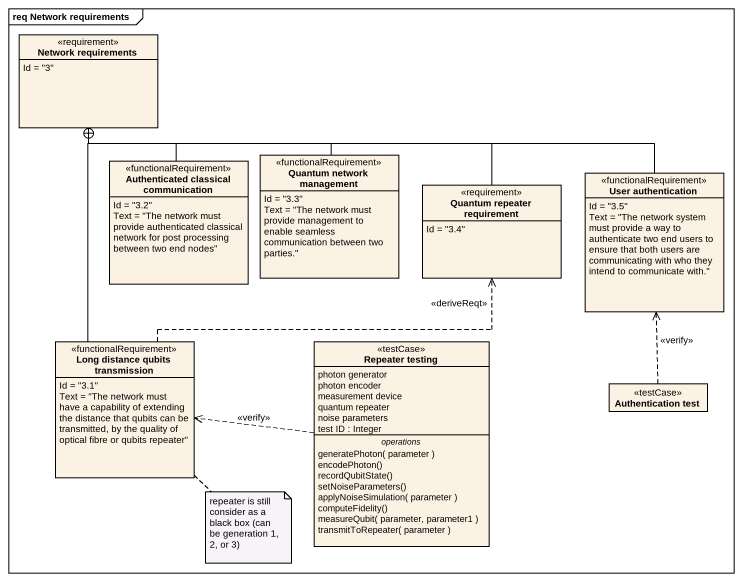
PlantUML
@startuml
mainframe req Network requirements
hide circle
hide empty members
class "Network requirements" as Network_requirements <<requirement>> {
  Id = "3"
}
class "Authenticated classical communication" as Authenticated_classical <<functionalRequirement>> {
  Id = "3.2"
  Text = "The network must provide authenticated classical network for post processing between two end nodes"
}
class "Quantum network management" as Quantum_network_management <<functionalRequirement>> {
  Id = "3.3"
  Text = "The network must provide management to enable seamless communication between two parties."
}
class "Quantum repeater requirement" as Quantum_repeater_requirement <<requirement>> {
  Id = "3.4"
}
class "User authentication" as User_authentication <<functionalRequirement>> {
  Id = "3.5"
  Text = "The network system must provide a way to authenticate two end users to ensure that both users are communicating with who they intend to communicate with."
}
class "Long distance qubits transmission" as Long_distance_qubits <<functionalRequirement>> {
  Id = "3.1"
  Text = "The network must have a capability of extending the distance that qubits can be transmitted, by the quality of optical fibre or qubits repeater"
}
class "Repeater testing" as Repeater_testing <<testCase>> {
  photon generator
  photon encoder
  measurement device
  quantum repeater
  noise parameters
  test ID : Integer
  -- operations --
  generatePhoton( parameter )
  encodePhoton()
  recordQubitState()
  setNoiseParameters()
  applyNoiseSimulation( parameter )
  computeFidelity()
  measureQubit( parameter, parameter1 )
  transmitToRepeater( parameter )
}
class "Authentication test" as Authentication_test <<testCase>>
Authenticated_classical -up-+ Network_requirements
Quantum_network_management -left-+ Network_requirements
Quantum_repeater_requirement -left-+ Network_requirements
User_authentication -left-+ Network_requirements
Long_distance_qubits -up-+ Network_requirements
Long_distance_qubits .right.> Quantum_repeater_requirement : <<deriveReqt>>
Repeater_testing .left.> Long_distance_qubits : <<verify>>
Authentication_test .up.> User_authentication : <<verify>>
note bottom of Long_distance_qubits : repeater is still consider as a black box (can be generation 1, 2, or 3)
@enduml
